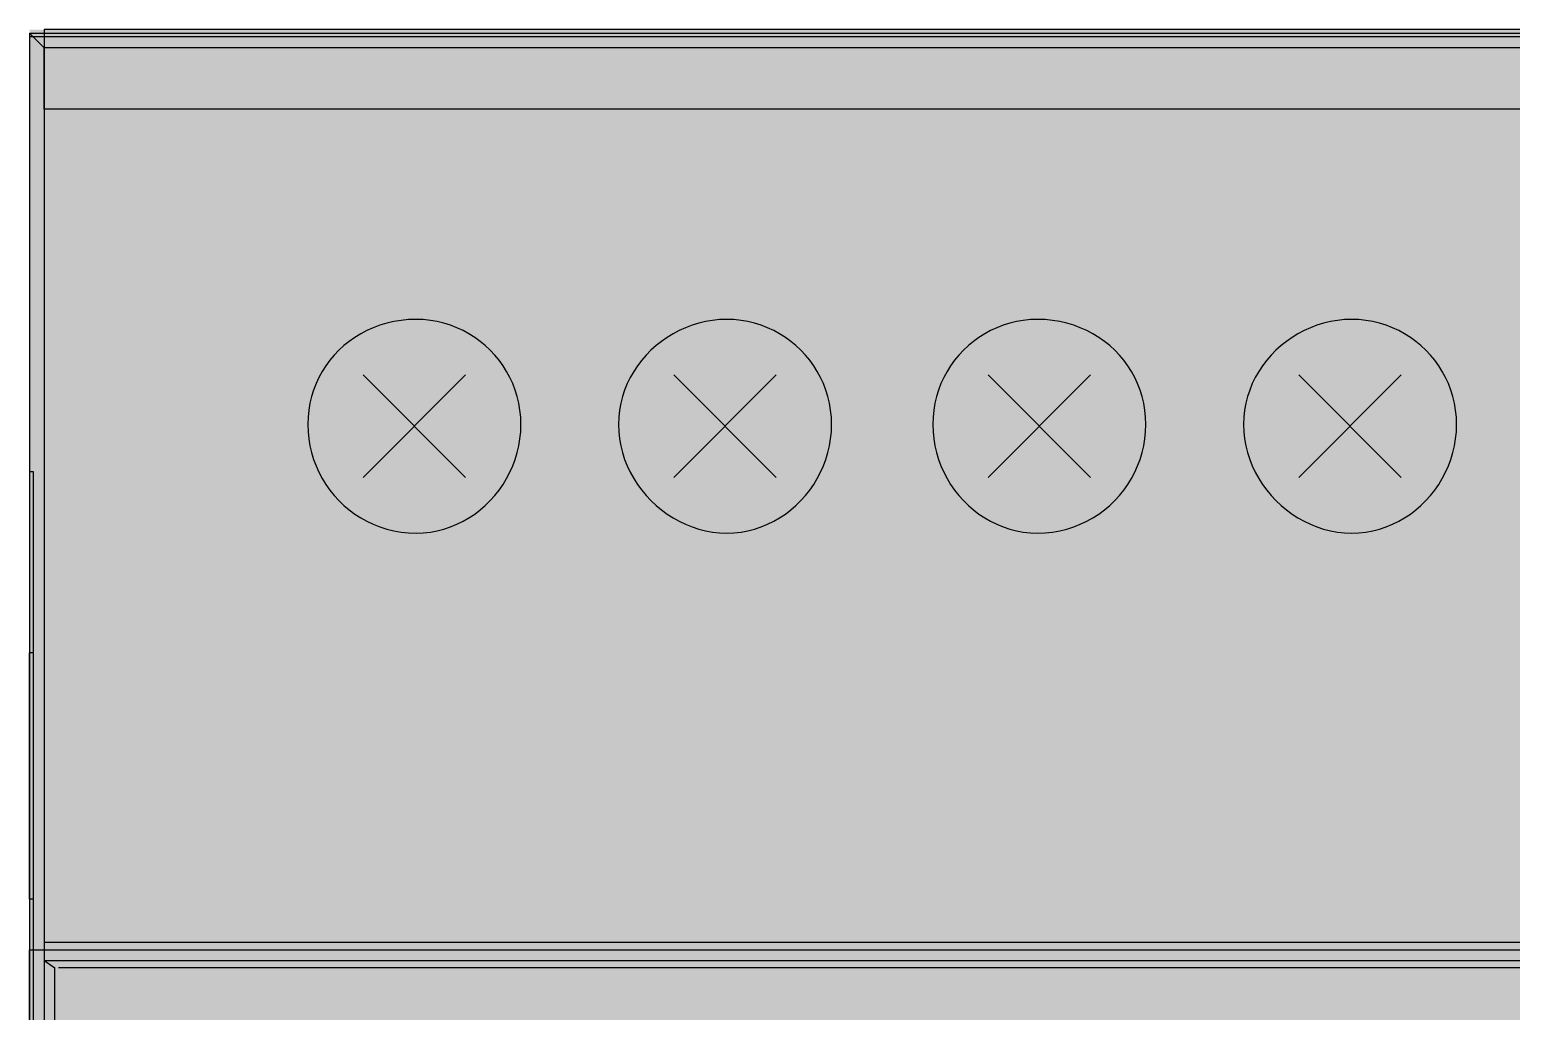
# Model space of a CAD drawing. Header units: millimetres. Extents: x 0 to 966, y -664 to 90.
# Drawn here: x 750 to 786.01, y -63.86 to -40 of the extents above; entities that cross this region are included whole.
import ezdxf

# ---------------------------------------------------------------- set-up
doc = ezdxf.new("R2010")
doc.units = ezdxf.units.MM
for name, color, linetype in [('HDL_BODY', 7, 'Continuous'), ('HDL_COLOUR', 7, 'Continuous'), ('HDL_DETAIL', 7, 'Continuous'), ('HDL_PRINT', 7, 'Continuous')]:
    doc.layers.add(name, color=color, linetype=linetype)

# ---------------------------------------------------------------- blocks, each defined once
blk = doc.blocks.new('M_R12.16.1_FRONT')
at = {"layer": 'HDL_BODY', "true_color": 0x202126}
blk.add_hatch(color=250, dxfattribs=at).paths.add_polyline_path([(0, 0), (216, 0), (216, 90), (0, 90)])
at = {"layer": 'HDL_BODY', "true_color": 0x2a2a30}
blk.add_hatch(color=250, dxfattribs=at).paths.add_polyline_path([(0.4, 20.52), (215.6, 20.52), (215.6, 68.31), (0.4, 68.31)])
at = {"layer": 'HDL_COLOUR', "true_color": 0x1a332c}
for points in [[(11.941, 80.402), (11.935, 80.577), (11.918, 80.749), (11.889, 80.917), (11.85, 81.081), (11.8, 81.24), (11.741, 81.396), (11.672, 81.546), (11.593, 81.69), (11.506, 81.829), (11.41, 81.962), (11.306, 82.088), (11.195, 82.207), (11.076, 82.319), (10.95, 82.423), (10.818, 82.519), (10.679, 82.607), (10.535, 82.685), (10.385, 82.755), (10.231, 82.814), (10.071, 82.864), (9.907, 82.904), (9.74, 82.932), (9.569, 82.95), (9.395, 82.955), (9.21, 82.95), (9.029, 82.932), (8.853, 82.904), (8.681, 82.864), (8.515, 82.814), (8.353, 82.755), (8.198, 82.685), (8.048, 82.607), (7.905, 82.519), (7.769, 82.423), (7.64, 82.319), (7.518, 82.207), (7.404, 82.088), (7.298, 81.962), (7.2, 81.829), (7.112, 81.69), (7.032, 81.546), (6.962, 81.396), (6.902, 81.24), (6.852, 81.081), (6.812, 80.917), (6.784, 80.749), (6.766, 80.577), (6.761, 80.402), (6.766, 80.227), (6.784, 80.054), (6.812, 79.884), (6.852, 79.717), (6.902, 79.554), (6.962, 79.395), (7.032, 79.241), (7.112, 79.091), (7.2, 78.947), (7.298, 78.809), (7.404, 78.678), (7.518, 78.553), (7.64, 78.436), (7.769, 78.326), (7.905, 78.225), (8.048, 78.132), (8.198, 78.049), (8.353, 77.975), (8.515, 77.911), (8.681, 77.858), (8.853, 77.816), (9.029, 77.785), (9.21, 77.766), (9.395, 77.76), (9.569, 77.766), (9.74, 77.785), (9.907, 77.816), (10.071, 77.858), (10.231, 77.911), (10.385, 77.975), (10.535, 78.049), (10.679, 78.132), (10.818, 78.225), (10.95, 78.326), (11.076, 78.436), (11.195, 78.553), (11.306, 78.678), (11.41, 78.809), (11.506, 78.947), (11.593, 79.091), (11.672, 79.241), (11.741, 79.395), (11.8, 79.554), (11.85, 79.717), (11.889, 79.884), (11.918, 80.054), (11.935, 80.227), (11.941, 80.402)], [(19.492, 80.402), (19.486, 80.577), (19.469, 80.749), (19.44, 80.917), (19.401, 81.081), (19.352, 81.24), (19.292, 81.396), (19.223, 81.546), (19.144, 81.69), (19.057, 81.829), (18.961, 81.962), (18.857, 82.088), (18.746, 82.207), (18.627, 82.319), (18.501, 82.423), (18.369, 82.519), (18.23, 82.607), (18.086, 82.685), (17.936, 82.755), (17.782, 82.814), (17.622, 82.864), (17.459, 82.904), (17.291, 82.932), (17.12, 82.95), (16.946, 82.955), (16.771, 82.95), (16.599, 82.932), (16.429, 82.904), (16.263, 82.864), (16.1, 82.814), (15.942, 82.755), (15.788, 82.685), (15.639, 82.607), (15.495, 82.519), (15.358, 82.423), (15.226, 82.319), (15.102, 82.207), (14.985, 82.088), (14.876, 81.962), (14.775, 81.829), (14.683, 81.69), (14.599, 81.546), (14.526, 81.396), (14.462, 81.24), (14.409, 81.081), (14.367, 80.917), (14.337, 80.749), (14.318, 80.577), (14.312, 80.402), (14.318, 80.227), (14.337, 80.054), (14.367, 79.884), (14.409, 79.717), (14.462, 79.554), (14.526, 79.395), (14.599, 79.241), (14.683, 79.091), (14.775, 78.947), (14.876, 78.809), (14.985, 78.678), (15.102, 78.553), (15.226, 78.436), (15.358, 78.326), (15.495, 78.225), (15.639, 78.132), (15.788, 78.049), (15.942, 77.975), (16.1, 77.911), (16.263, 77.858), (16.429, 77.816), (16.599, 77.785), (16.771, 77.766), (16.946, 77.76), (17.12, 77.766), (17.291, 77.785), (17.459, 77.816), (17.622, 77.858), (17.782, 77.911), (17.936, 77.975), (18.086, 78.049), (18.23, 78.132), (18.369, 78.225), (18.501, 78.326), (18.627, 78.436), (18.746, 78.553), (18.857, 78.678), (18.961, 78.809), (19.057, 78.947), (19.144, 79.091), (19.223, 79.241), (19.292, 79.395), (19.352, 79.554), (19.401, 79.717), (19.44, 79.884), (19.469, 80.054), (19.486, 80.227), (19.492, 80.402)], [(27.131, 80.402), (27.125, 80.577), (27.108, 80.749), (27.079, 80.917), (27.04, 81.081), (26.99, 81.24), (26.93, 81.396), (26.86, 81.546), (26.78, 81.69), (26.691, 81.829), (26.594, 81.962), (26.488, 82.088), (26.374, 82.207), (26.252, 82.319), (26.123, 82.423), (25.987, 82.519), (25.843, 82.607), (25.694, 82.685), (25.538, 82.755), (25.377, 82.814), (25.211, 82.864), (25.039, 82.904), (24.863, 82.932), (24.682, 82.95), (24.497, 82.955), (24.323, 82.95), (24.152, 82.932), (23.984, 82.904), (23.821, 82.864), (23.661, 82.814), (23.507, 82.755), (23.357, 82.685), (23.213, 82.607), (23.074, 82.519), (22.942, 82.423), (22.816, 82.319), (22.697, 82.207), (22.586, 82.088), (22.482, 81.962), (22.386, 81.829), (22.299, 81.69), (22.22, 81.546), (22.151, 81.396), (22.092, 81.24), (22.042, 81.081), (22.003, 80.917), (21.974, 80.749), (21.957, 80.577), (21.951, 80.402), (21.957, 80.227), (21.974, 80.054), (22.003, 79.884), (22.042, 79.717), (22.092, 79.554), (22.151, 79.395), (22.22, 79.241), (22.299, 79.091), (22.386, 78.947), (22.482, 78.809), (22.586, 78.678), (22.697, 78.553), (22.816, 78.436), (22.942, 78.326), (23.074, 78.225), (23.213, 78.132), (23.357, 78.049), (23.507, 77.975), (23.661, 77.911), (23.821, 77.858), (23.984, 77.816), (24.152, 77.785), (24.323, 77.766), (24.497, 77.76), (24.682, 77.766), (24.863, 77.785), (25.039, 77.816), (25.211, 77.858), (25.377, 77.911), (25.538, 77.975), (25.694, 78.049), (25.843, 78.132), (25.987, 78.225), (26.123, 78.326), (26.252, 78.436), (26.374, 78.553), (26.488, 78.678), (26.594, 78.809), (26.691, 78.947), (26.78, 79.091), (26.86, 79.241), (26.93, 79.395), (26.99, 79.554), (27.04, 79.717), (27.079, 79.884), (27.108, 80.054), (27.125, 80.227), (27.131, 80.402)], [(34.684, 80.402), (34.678, 80.577), (34.66, 80.749), (34.632, 80.917), (34.592, 81.081), (34.543, 81.24), (34.483, 81.396), (34.414, 81.546), (34.335, 81.69), (34.248, 81.829), (34.152, 81.962), (34.048, 82.088), (33.936, 82.207), (33.817, 82.319), (33.691, 82.423), (33.559, 82.519), (33.42, 82.607), (33.276, 82.685), (33.126, 82.755), (32.971, 82.814), (32.812, 82.864), (32.648, 82.904), (32.48, 82.932), (32.309, 82.95), (32.135, 82.955), (31.96, 82.95), (31.788, 82.932), (31.619, 82.904), (31.452, 82.864), (31.29, 82.814), (31.131, 82.755), (30.977, 82.685), (30.828, 82.607), (30.685, 82.519), (30.548, 82.423), (30.417, 82.319), (30.293, 82.207), (30.176, 82.088), (30.067, 81.962), (29.966, 81.829), (29.874, 81.69), (29.791, 81.546), (29.717, 81.396), (29.654, 81.24), (29.601, 81.081), (29.559, 80.917), (29.528, 80.749), (29.51, 80.577), (29.504, 80.402), (29.51, 80.227), (29.528, 80.054), (29.559, 79.884), (29.601, 79.717), (29.654, 79.554), (29.717, 79.395), (29.791, 79.241), (29.874, 79.091), (29.966, 78.947), (30.067, 78.809), (30.176, 78.678), (30.293, 78.553), (30.417, 78.436), (30.548, 78.326), (30.685, 78.225), (30.828, 78.132), (30.977, 78.049), (31.131, 77.975), (31.29, 77.911), (31.452, 77.858), (31.619, 77.816), (31.788, 77.785), (31.96, 77.766), (32.135, 77.76), (32.309, 77.766), (32.48, 77.785), (32.648, 77.816), (32.812, 77.858), (32.971, 77.911), (33.126, 77.975), (33.276, 78.049), (33.42, 78.132), (33.559, 78.225), (33.691, 78.326), (33.817, 78.436), (33.936, 78.553), (34.048, 78.678), (34.152, 78.809), (34.248, 78.947), (34.335, 79.091), (34.414, 79.241), (34.483, 79.395), (34.543, 79.554), (34.592, 79.717), (34.632, 79.884), (34.66, 80.054), (34.678, 80.227), (34.684, 80.402)]]:
    blk.add_hatch(color=250, dxfattribs=at).paths.add_polyline_path(points)
at = {"layer": 'HDL_COLOUR', "true_color": 0x9ea4a8}
for points in [[(11.164, 80.358), (11.149, 80.595), (11.102, 80.828), (11.026, 81.054), (10.921, 81.267), (10.789, 81.465), (10.633, 81.644), (10.455, 81.8), (10.257, 81.933), (10.045, 82.038), (9.82, 82.114), (9.588, 82.161), (9.351, 82.176), (9.114, 82.161), (8.882, 82.114), (8.657, 82.038), (8.444, 81.933), (8.247, 81.8), (8.069, 81.644), (7.912, 81.465), (7.781, 81.267), (7.676, 81.054), (7.599, 80.828), (7.553, 80.595), (7.538, 80.358), (7.553, 80.12), (7.599, 79.887), (7.676, 79.662), (7.781, 79.449), (7.912, 79.251), (8.069, 79.072), (8.247, 78.915), (8.444, 78.783), (8.657, 78.678), (8.882, 78.601), (9.114, 78.555), (9.351, 78.539), (9.588, 78.555), (9.82, 78.601), (10.045, 78.678), (10.257, 78.783), (10.455, 78.915), (10.633, 79.072), (10.789, 79.251), (10.921, 79.449), (11.026, 79.662), (11.102, 79.887), (11.149, 80.12)], [(18.715, 80.358), (18.7, 80.595), (18.653, 80.828), (18.577, 81.054), (18.472, 81.267), (18.34, 81.465), (18.184, 81.644), (18.006, 81.8), (17.809, 81.933), (17.596, 82.038), (17.371, 82.114), (17.139, 82.161), (16.902, 82.176), (16.665, 82.161), (16.433, 82.114), (16.208, 82.038), (15.995, 81.933), (15.798, 81.8), (15.62, 81.644), (15.464, 81.465), (15.332, 81.267), (15.227, 81.054), (15.151, 80.828), (15.104, 80.595), (15.089, 80.358), (15.104, 80.12), (15.151, 79.887), (15.227, 79.662), (15.332, 79.449), (15.464, 79.251), (15.62, 79.072), (15.798, 78.915), (15.995, 78.783), (16.208, 78.678), (16.433, 78.601), (16.665, 78.555), (16.902, 78.539), (17.139, 78.555), (17.371, 78.601), (17.596, 78.678), (17.809, 78.783), (18.006, 78.915), (18.184, 79.072), (18.34, 79.251), (18.472, 79.449), (18.577, 79.662), (18.653, 79.887), (18.7, 80.12)], [(26.354, 80.358), (26.339, 80.595), (26.292, 80.828), (26.216, 81.054), (26.111, 81.267), (25.98, 81.465), (25.823, 81.644), (25.645, 81.8), (25.448, 81.933), (25.235, 82.038), (25.01, 82.114), (24.778, 82.161), (24.541, 82.176), (24.304, 82.161), (24.072, 82.114), (23.847, 82.038), (23.635, 81.933), (23.437, 81.8), (23.259, 81.644), (23.103, 81.465), (22.971, 81.267), (22.866, 81.054), (22.79, 80.828), (22.744, 80.595), (22.728, 80.358), (22.744, 80.12), (22.79, 79.887), (22.866, 79.662), (22.971, 79.449), (23.103, 79.251), (23.259, 79.072), (23.437, 78.915), (23.635, 78.783), (23.847, 78.678), (24.072, 78.601), (24.304, 78.555), (24.541, 78.539), (24.778, 78.555), (25.01, 78.601), (25.235, 78.678), (25.448, 78.783), (25.645, 78.915), (25.823, 79.072), (25.98, 79.251), (26.111, 79.449), (26.216, 79.662), (26.292, 79.887), (26.339, 80.12)], [(33.907, 80.358), (33.891, 80.595), (33.845, 80.828), (33.769, 81.054), (33.664, 81.267), (33.532, 81.465), (33.376, 81.644), (33.197, 81.8), (33, 81.933), (32.787, 82.038), (32.563, 82.114), (32.33, 82.161), (32.094, 82.176), (31.857, 82.161), (31.624, 82.114), (31.4, 82.038), (31.187, 81.933), (30.99, 81.8), (30.812, 81.644), (30.655, 81.465), (30.523, 81.267), (30.419, 81.054), (30.342, 80.828), (30.296, 80.595), (30.281, 80.358), (30.296, 80.12), (30.342, 79.887), (30.419, 79.662), (30.523, 79.449), (30.655, 79.251), (30.812, 79.072), (30.99, 78.915), (31.187, 78.783), (31.4, 78.678), (31.624, 78.601), (31.857, 78.555), (32.094, 78.539), (32.33, 78.555), (32.563, 78.601), (32.787, 78.678), (33, 78.783), (33.197, 78.915), (33.376, 79.072), (33.532, 79.251), (33.664, 79.449), (33.769, 79.662), (33.845, 79.887), (33.891, 80.12)]]:
    blk.add_hatch(color=253, dxfattribs=at).paths.add_polyline_path(points)
at = {"layer": 'HDL_PRINT', "true_color": 0xdee1e9}
for points in [[(9.57, 82.955), (9.219, 82.955), (9.219, 85.598), (11.853, 85.598), (13.785, 83.66), (13.61, 83.395), (11.678, 85.247), (9.57, 85.247), (9.57, 82.955)], [(17.121, 82.955), (16.77, 82.955), (16.77, 85.247), (14.312, 85.247), (14.312, 85.598), (17.121, 85.598), (17.121, 82.955)], [(24.673, 82.955), (24.322, 82.955), (24.322, 85.598), (27.044, 85.598), (28.975, 83.66), (28.712, 83.395), (26.868, 85.247), (24.673, 85.247), (24.673, 82.955)], [(32.313, 82.955), (31.96, 82.955), (31.96, 85.247), (29.414, 85.247), (29.414, 85.598), (32.313, 85.598), (32.313, 82.955)], [(11.941, 75.558), (13.17, 77.671), (14.4, 75.558), (11.941, 75.558)], [(27.044, 75.558), (28.361, 77.671), (29.589, 75.558), (27.044, 75.558)], [(9.658, 75.558), (9.483, 75.558), (9.483, 76.791), (9.445, 76.786), (9.407, 76.774), (9.37, 76.756), (9.332, 76.737), (9.294, 76.72), (9.257, 76.707), (9.219, 76.702), (9.214, 76.67), (9.2, 76.645), (9.178, 76.625), (9.15, 76.606), (9.117, 76.585), (9.081, 76.56), (9.044, 76.527), (9.044, 76.791), (9.081, 76.796), (9.119, 76.811), (9.156, 76.833), (9.194, 76.861), (9.232, 76.894), (9.269, 76.93), (9.307, 76.967), (9.344, 77), (9.38, 77.025), (9.413, 77.046), (9.441, 77.065), (9.463, 77.086), (9.478, 77.112), (9.483, 77.145), (9.658, 77.145), (9.658, 75.558)], [(17.473, 75.736), (17.473, 75.558), (16.419, 75.558), (16.419, 75.647), (16.424, 75.685), (16.439, 75.723), (16.461, 75.76), (16.489, 75.798), (16.522, 75.836), (16.557, 75.873), (16.595, 75.911), (16.6, 75.916), (16.616, 75.931), (16.643, 75.952), (16.681, 75.98), (16.729, 76.013), (16.788, 76.049), (16.858, 76.087), (16.92, 76.149), (16.975, 76.203), (17.023, 76.252), (17.067, 76.296), (17.106, 76.336), (17.142, 76.372), (17.176, 76.407), (17.21, 76.44), (17.214, 76.478), (17.227, 76.515), (17.244, 76.552), (17.263, 76.59), (17.28, 76.628), (17.292, 76.665), (17.297, 76.702), (17.291, 76.746), (17.274, 76.788), (17.253, 76.825), (17.232, 76.854), (17.216, 76.873), (17.21, 76.88), (17.172, 76.912), (17.134, 76.935), (17.096, 76.95), (17.059, 76.96), (17.021, 76.964), (16.984, 76.966), (16.946, 76.967), (16.902, 76.966), (16.861, 76.963), (16.825, 76.956), (16.796, 76.941), (16.777, 76.917), (16.77, 76.88), (16.733, 76.873), (16.709, 76.854), (16.694, 76.825), (16.686, 76.788), (16.683, 76.746), (16.683, 76.702), (16.419, 76.702), (16.423, 76.765), (16.434, 76.82), (16.452, 76.869), (16.474, 76.912), (16.501, 76.952), (16.53, 76.988), (16.562, 77.022), (16.595, 77.056), (16.633, 77.089), (16.672, 77.112), (16.715, 77.128), (16.762, 77.138), (16.815, 77.143), (16.876, 77.145), (16.946, 77.145), (17.016, 77.145), (17.077, 77.143), (17.13, 77.138), (17.177, 77.128), (17.22, 77.112), (17.259, 77.089), (17.297, 77.056), (17.355, 77.022), (17.399, 76.988), (17.43, 76.952), (17.451, 76.912), (17.463, 76.869), (17.47, 76.82), (17.472, 76.765), (17.473, 76.702), (17.473, 76.659), (17.473, 76.629), (17.473, 76.602), (17.473, 76.571), (17.473, 76.527), (17.44, 76.49), (17.415, 76.454), (17.394, 76.421), (17.375, 76.393), (17.355, 76.371), (17.33, 76.357), (17.297, 76.351), (17.264, 76.318), (17.231, 76.284), (17.198, 76.247), (17.165, 76.208), (17.133, 76.164), (17.1, 76.116), (17.067, 76.06), (17.034, 75.998), (16.964, 75.961), (16.905, 75.925), (16.856, 75.892), (16.819, 75.864), (16.792, 75.842), (16.776, 75.827), (16.77, 75.822), (16.683, 75.736), (17.473, 75.736)], [(23.97, 75.998), (24.234, 75.998), (24.234, 75.96), (24.236, 75.923), (24.241, 75.886), (24.25, 75.848), (24.266, 75.811), (24.289, 75.773), (24.322, 75.736), (24.359, 75.729), (24.387, 75.713), (24.409, 75.691), (24.432, 75.67), (24.46, 75.653), (24.497, 75.647), (24.535, 75.652), (24.572, 75.665), (24.61, 75.682), (24.648, 75.701), (24.685, 75.718), (24.723, 75.731), (24.761, 75.736), (24.793, 75.773), (24.816, 75.811), (24.832, 75.848), (24.841, 75.886), (24.846, 75.923), (24.848, 75.96), (24.848, 75.998), (24.848, 76.036), (24.846, 76.074), (24.841, 76.112), (24.832, 76.15), (24.816, 76.188), (24.793, 76.225), (24.761, 76.262), (24.723, 76.267), (24.685, 76.28), (24.648, 76.297), (24.61, 76.316), (24.572, 76.334), (24.535, 76.346), (24.497, 76.351), (24.409, 76.351), (24.409, 76.527), (24.453, 76.527), (24.497, 76.527), (24.541, 76.527), (24.585, 76.527), (24.629, 76.527), (24.673, 76.527), (24.705, 76.565), (24.729, 76.602), (24.744, 76.64), (24.754, 76.678), (24.759, 76.715), (24.76, 76.753), (24.761, 76.791), (24.76, 76.798), (24.757, 76.818), (24.75, 76.847), (24.735, 76.883), (24.71, 76.924), (24.673, 76.967), (24.666, 76.973), (24.647, 76.99), (24.618, 77.011), (24.582, 77.033), (24.541, 77.049), (24.497, 77.056), (24.46, 77.049), (24.432, 77.033), (24.409, 77.011), (24.387, 76.99), (24.359, 76.973), (24.322, 76.967), (24.289, 76.929), (24.266, 76.892), (24.25, 76.854), (24.241, 76.816), (24.236, 76.778), (24.234, 76.74), (24.234, 76.702), (24.058, 76.791), (24.058, 76.829), (24.06, 76.867), (24.065, 76.905), (24.075, 76.942), (24.09, 76.98), (24.113, 77.018), (24.146, 77.056), (24.188, 77.089), (24.239, 77.112), (24.293, 77.128), (24.35, 77.138), (24.404, 77.143), (24.455, 77.145), (24.497, 77.145), (24.541, 77.145), (24.585, 77.145), (24.629, 77.145), (24.673, 77.145), (24.717, 77.145), (24.761, 77.145), (24.798, 77.107), (24.826, 77.079), (24.848, 77.056), (24.871, 77.033), (24.899, 77.005), (24.936, 76.967), (24.943, 76.924), (24.959, 76.883), (24.98, 76.847), (25.001, 76.818), (25.018, 76.798), (25.024, 76.791), (25.019, 76.753), (25.007, 76.715), (24.989, 76.678), (24.971, 76.64), (24.954, 76.602), (24.941, 76.565), (24.936, 76.527), (24.899, 76.52), (24.871, 76.504), (24.848, 76.484), (24.826, 76.463), (24.798, 76.447), (24.761, 76.44), (24.798, 76.435), (24.836, 76.421), (24.873, 76.398), (24.911, 76.37), (24.949, 76.336), (24.986, 76.3), (25.024, 76.262), (25.024, 76.219), (25.024, 76.175), (25.024, 76.131), (25.024, 76.087), (25.024, 76.042), (25.024, 75.998), (25.024, 75.956), (25.022, 75.906), (25.017, 75.851), (25.008, 75.795), (24.992, 75.74), (24.969, 75.69), (24.936, 75.647), (24.874, 75.614), (24.818, 75.582), (24.766, 75.552), (24.717, 75.526), (24.667, 75.504), (24.615, 75.486), (24.559, 75.475), (24.497, 75.472), (24.46, 75.475), (24.418, 75.486), (24.371, 75.504), (24.322, 75.526), (24.272, 75.552), (24.226, 75.582), (24.183, 75.614), (24.146, 75.647), (24.113, 75.68), (24.081, 75.715), (24.052, 75.751), (24.025, 75.79), (24.003, 75.833), (23.985, 75.881), (23.974, 75.936), (23.97, 75.998)]]:
    blk.add_hatch(color=254, dxfattribs=at).paths.add_polyline_path(points)
h = blk.add_hatch(color=254, dxfattribs=at)
h.paths.add_polyline_path([(32.224, 75.558), (32.224, 75.911), (31.522, 75.911), (31.522, 76.087), (32.313, 77.145), (32.488, 77.145), (32.488, 76.087), (32.663, 76.087), (32.663, 75.911), (32.488, 75.911), (32.488, 75.558), (32.224, 75.558)])
h.paths.add_polyline_path([(32.224, 76.087), (32.224, 76.88), (31.785, 76.087), (32.224, 76.087)])
h = blk.add_hatch(color=254, dxfattribs=at)
h.paths.add_polyline_path([(11.765, 71.507), (12.907, 74.503), (13.346, 74.503), (14.575, 71.507), (14.136, 71.507), (13.785, 72.389), (12.468, 72.389), (12.117, 71.507), (11.765, 71.507)])
h.paths.add_polyline_path([(12.643, 72.74), (13.609, 72.74), (13.346, 73.62), (13.32, 73.697), (13.293, 73.769), (13.267, 73.837), (13.241, 73.901), (13.214, 73.962), (13.188, 74.021), (13.162, 74.077), (13.135, 74.132), (13.109, 74.185), (13.083, 74.238), (13.08, 74.183), (13.073, 74.124), (13.061, 74.061), (13.046, 73.996), (13.028, 73.93), (13.007, 73.864), (12.984, 73.799), (12.959, 73.736), (12.933, 73.676), (12.907, 73.62), (12.643, 72.74)])
h = blk.add_hatch(color=254, dxfattribs=at)
h.paths.add_polyline_path([(27.219, 71.507), (27.219, 74.503), (28.361, 74.503), (28.419, 74.502), (28.478, 74.502), (28.536, 74.499), (28.595, 74.495), (28.653, 74.487), (28.712, 74.476), (28.77, 74.461), (28.829, 74.44), (28.887, 74.413), (28.924, 74.409), (28.967, 74.397), (29.014, 74.376), (29.063, 74.347), (29.112, 74.31), (29.159, 74.264), (29.202, 74.211), (29.239, 74.149), (29.243, 74.107), (29.256, 74.057), (29.273, 74.002), (29.292, 73.945), (29.309, 73.89), (29.321, 73.84), (29.326, 73.798), (29.323, 73.735), (29.313, 73.679), (29.299, 73.627), (29.282, 73.577), (29.266, 73.528), (29.252, 73.476), (29.242, 73.42), (29.239, 73.358), (29.206, 73.325), (29.171, 73.292), (29.135, 73.258), (29.096, 73.225), (29.053, 73.192), (29.004, 73.159), (28.949, 73.126), (28.887, 73.094), (28.946, 73.091), (29.004, 73.081), (29.06, 73.064), (29.114, 73.041), (29.165, 73.012), (29.213, 72.976), (29.256, 72.933), (29.294, 72.885), (29.326, 72.829), (29.359, 72.792), (29.391, 72.748), (29.421, 72.697), (29.448, 72.642), (29.471, 72.582), (29.488, 72.52), (29.5, 72.455), (29.504, 72.389), (29.5, 72.327), (29.49, 72.27), (29.475, 72.218), (29.459, 72.168), (29.443, 72.118), (29.428, 72.066), (29.418, 72.01), (29.414, 71.947), (29.377, 71.909), (29.339, 71.872), (29.301, 71.835), (29.264, 71.797), (29.226, 71.759), (29.188, 71.722), (29.151, 71.685), (29.113, 71.68), (29.074, 71.667), (29.031, 71.65), (28.984, 71.631), (28.931, 71.614), (28.87, 71.601), (28.8, 71.596), (28.763, 71.566), (28.719, 71.544), (28.668, 71.528), (28.613, 71.518), (28.553, 71.511), (28.491, 71.508), (28.426, 71.507), (28.361, 71.507), (27.219, 71.507)])
h.paths.add_polyline_path([(27.57, 73.269), (28.273, 73.269), (28.343, 73.269), (28.404, 73.269), (28.457, 73.269), (28.504, 73.269), (28.547, 73.269), (28.586, 73.269), (28.624, 73.269), (28.662, 73.302), (28.699, 73.328), (28.737, 73.348), (28.775, 73.367), (28.812, 73.388), (28.85, 73.412), (28.887, 73.445), (28.887, 73.489), (28.887, 73.533), (28.887, 73.577), (28.887, 73.621), (28.887, 73.665), (28.887, 73.709), (28.887, 73.753), (28.887, 73.797), (28.887, 73.841), (28.887, 73.885), (28.887, 73.929), (28.887, 73.974), (28.85, 74.007), (28.812, 74.032), (28.775, 74.053), (28.737, 74.072), (28.699, 74.092), (28.662, 74.117), (28.624, 74.149), (28.587, 74.149), (28.543, 74.149), (28.493, 74.149), (28.437, 74.149), (28.378, 74.149), (28.315, 74.149), (28.251, 74.149), (28.185, 74.149), (27.57, 74.149), (27.57, 73.269)])
h.paths.add_polyline_path([(27.57, 71.86), (28.361, 71.86), (28.405, 71.86), (28.448, 71.86), (28.492, 71.86), (28.536, 71.86), (28.58, 71.86), (28.624, 71.86), (28.667, 71.867), (28.709, 71.883), (28.745, 71.903), (28.774, 71.924), (28.793, 71.94), (28.8, 71.947), (28.837, 71.98), (28.873, 72.005), (28.906, 72.026), (28.934, 72.045), (28.956, 72.066), (28.97, 72.092), (28.975, 72.125), (29.008, 72.162), (29.031, 72.199), (29.047, 72.237), (29.056, 72.275), (29.061, 72.313), (29.063, 72.351), (29.063, 72.389), (29.063, 72.427), (29.061, 72.464), (29.056, 72.501), (29.047, 72.539), (29.031, 72.576), (29.008, 72.614), (28.975, 72.651), (28.938, 72.689), (28.9, 72.725), (28.862, 72.759), (28.825, 72.787), (28.787, 72.81), (28.749, 72.824), (28.712, 72.829), (28.675, 72.858), (28.631, 72.879), (28.581, 72.894), (28.525, 72.905), (28.466, 72.911), (28.403, 72.914), (28.339, 72.915), (28.273, 72.915), (27.57, 72.915), (27.57, 71.86)])
at = {"layer": 'HDL_DETAIL', "color": 251, "true_color": 0x52555c}
for points in [[(0, 89.913), (0, 89.913)], [(0, 89.913), (0, 89.913)], [(0, 89.913), (0, 89.913)], [(0, 0), (216, 0), (216, 89.824), (0, 89.824), (0, 0)], [(0.351, 0.176), (215.912, 0.176), (215.912, 90), (0.351, 90), (0.351, 0.176)], [(0.351, 89.56), (0.351, 89.56)], [(0.351, 89.56), (0.351, 89.56)], [(0.351, 88.065), (0.351, 88.065)], [(0.351, 88.065), (0.351, 88.065)], [(11.941, 80.402), (11.935, 80.577), (11.918, 80.749), (11.889, 80.917), (11.85, 81.081), (11.8, 81.24), (11.741, 81.396), (11.672, 81.546), (11.593, 81.69), (11.506, 81.829), (11.41, 81.962), (11.306, 82.088), (11.195, 82.207), (11.076, 82.319), (10.95, 82.423), (10.818, 82.519), (10.679, 82.607), (10.535, 82.685), (10.385, 82.755), (10.231, 82.814), (10.071, 82.864), (9.907, 82.904), (9.74, 82.932), (9.569, 82.95), (9.395, 82.955), (9.21, 82.95), (9.029, 82.932), (8.853, 82.904), (8.681, 82.864), (8.515, 82.814), (8.353, 82.755), (8.198, 82.685), (8.048, 82.607), (7.905, 82.519), (7.769, 82.423), (7.64, 82.319), (7.518, 82.207), (7.404, 82.088), (7.298, 81.962), (7.2, 81.829), (7.112, 81.69), (7.032, 81.546), (6.962, 81.396), (6.902, 81.24), (6.852, 81.081), (6.812, 80.917), (6.784, 80.749), (6.766, 80.577), (6.761, 80.402), (6.766, 80.227), (6.784, 80.054), (6.812, 79.884), (6.852, 79.717), (6.902, 79.554), (6.962, 79.395), (7.032, 79.241), (7.112, 79.091), (7.2, 78.947), (7.298, 78.809), (7.404, 78.678), (7.518, 78.553), (7.64, 78.436), (7.769, 78.326), (7.905, 78.225), (8.048, 78.132), (8.198, 78.049), (8.353, 77.975), (8.515, 77.911), (8.681, 77.858), (8.853, 77.816), (9.029, 77.785), (9.21, 77.766), (9.395, 77.76), (9.569, 77.766), (9.74, 77.785), (9.907, 77.816), (10.071, 77.858), (10.231, 77.911), (10.385, 77.975), (10.535, 78.049), (10.679, 78.132), (10.818, 78.225), (10.95, 78.326), (11.076, 78.436), (11.195, 78.553), (11.306, 78.678), (11.41, 78.809), (11.506, 78.947), (11.593, 79.091), (11.672, 79.241), (11.741, 79.395), (11.8, 79.554), (11.85, 79.717), (11.889, 79.884), (11.918, 80.054), (11.935, 80.227), (11.941, 80.402)], [(19.492, 80.402), (19.486, 80.577), (19.469, 80.749), (19.44, 80.917), (19.401, 81.081), (19.352, 81.24), (19.292, 81.396), (19.223, 81.546), (19.144, 81.69), (19.057, 81.829), (18.961, 81.962), (18.857, 82.088), (18.746, 82.207), (18.627, 82.319), (18.501, 82.423), (18.369, 82.519), (18.23, 82.607), (18.086, 82.685), (17.936, 82.755), (17.782, 82.814), (17.622, 82.864), (17.459, 82.904), (17.291, 82.932), (17.12, 82.95), (16.946, 82.955), (16.771, 82.95), (16.599, 82.932), (16.429, 82.904), (16.263, 82.864), (16.1, 82.814), (15.942, 82.755), (15.788, 82.685), (15.639, 82.607), (15.495, 82.519), (15.358, 82.423), (15.226, 82.319), (15.102, 82.207), (14.985, 82.088), (14.876, 81.962), (14.775, 81.829), (14.683, 81.69), (14.599, 81.546), (14.526, 81.396), (14.462, 81.24), (14.409, 81.081), (14.367, 80.917), (14.337, 80.749), (14.318, 80.577), (14.312, 80.402), (14.318, 80.227), (14.337, 80.054), (14.367, 79.884), (14.409, 79.717), (14.462, 79.554), (14.526, 79.395), (14.599, 79.241), (14.683, 79.091), (14.775, 78.947), (14.876, 78.809), (14.985, 78.678), (15.102, 78.553), (15.226, 78.436), (15.358, 78.326), (15.495, 78.225), (15.639, 78.132), (15.788, 78.049), (15.942, 77.975), (16.1, 77.911), (16.263, 77.858), (16.429, 77.816), (16.599, 77.785), (16.771, 77.766), (16.946, 77.76), (17.12, 77.766), (17.291, 77.785), (17.459, 77.816), (17.622, 77.858), (17.782, 77.911), (17.936, 77.975), (18.086, 78.049), (18.23, 78.132), (18.369, 78.225), (18.501, 78.326), (18.627, 78.436), (18.746, 78.553), (18.857, 78.678), (18.961, 78.809), (19.057, 78.947), (19.144, 79.091), (19.223, 79.241), (19.292, 79.395), (19.352, 79.554), (19.401, 79.717), (19.44, 79.884), (19.469, 80.054), (19.486, 80.227), (19.492, 80.402)], [(27.131, 80.402), (27.125, 80.577), (27.108, 80.749), (27.079, 80.917), (27.04, 81.081), (26.99, 81.24), (26.93, 81.396), (26.86, 81.546), (26.78, 81.69), (26.691, 81.829), (26.594, 81.962), (26.488, 82.088), (26.374, 82.207), (26.252, 82.319), (26.123, 82.423), (25.987, 82.519), (25.843, 82.607), (25.694, 82.685), (25.538, 82.755), (25.377, 82.814), (25.211, 82.864), (25.039, 82.904), (24.863, 82.932), (24.682, 82.95), (24.497, 82.955), (24.323, 82.95), (24.152, 82.932), (23.984, 82.904), (23.821, 82.864), (23.661, 82.814), (23.507, 82.755), (23.357, 82.685), (23.213, 82.607), (23.074, 82.519), (22.942, 82.423), (22.816, 82.319), (22.697, 82.207), (22.586, 82.088), (22.482, 81.962), (22.386, 81.829), (22.299, 81.69), (22.22, 81.546), (22.151, 81.396), (22.092, 81.24), (22.042, 81.081), (22.003, 80.917), (21.974, 80.749), (21.957, 80.577), (21.951, 80.402), (21.957, 80.227), (21.974, 80.054), (22.003, 79.884), (22.042, 79.717), (22.092, 79.554), (22.151, 79.395), (22.22, 79.241), (22.299, 79.091), (22.386, 78.947), (22.482, 78.809), (22.586, 78.678), (22.697, 78.553), (22.816, 78.436), (22.942, 78.326), (23.074, 78.225), (23.213, 78.132), (23.357, 78.049), (23.507, 77.975), (23.661, 77.911), (23.821, 77.858), (23.984, 77.816), (24.152, 77.785), (24.323, 77.766), (24.497, 77.76), (24.682, 77.766), (24.863, 77.785), (25.039, 77.816), (25.211, 77.858), (25.377, 77.911), (25.538, 77.975), (25.694, 78.049), (25.843, 78.132), (25.987, 78.225), (26.123, 78.326), (26.252, 78.436), (26.374, 78.553), (26.488, 78.678), (26.594, 78.809), (26.691, 78.947), (26.78, 79.091), (26.86, 79.241), (26.93, 79.395), (26.99, 79.554), (27.04, 79.717), (27.079, 79.884), (27.108, 80.054), (27.125, 80.227), (27.131, 80.402)], [(34.684, 80.402), (34.678, 80.577), (34.66, 80.749), (34.632, 80.917), (34.592, 81.081), (34.543, 81.24), (34.483, 81.396), (34.414, 81.546), (34.335, 81.69), (34.248, 81.829), (34.152, 81.962), (34.048, 82.088), (33.936, 82.207), (33.817, 82.319), (33.691, 82.423), (33.559, 82.519), (33.42, 82.607), (33.276, 82.685), (33.126, 82.755), (32.971, 82.814), (32.812, 82.864), (32.648, 82.904), (32.48, 82.932), (32.309, 82.95), (32.135, 82.955), (31.96, 82.95), (31.788, 82.932), (31.619, 82.904), (31.452, 82.864), (31.29, 82.814), (31.131, 82.755), (30.977, 82.685), (30.828, 82.607), (30.685, 82.519), (30.548, 82.423), (30.417, 82.319), (30.293, 82.207), (30.176, 82.088), (30.067, 81.962), (29.966, 81.829), (29.874, 81.69), (29.791, 81.546), (29.717, 81.396), (29.654, 81.24), (29.601, 81.081), (29.559, 80.917), (29.528, 80.749), (29.51, 80.577), (29.504, 80.402), (29.51, 80.227), (29.528, 80.054), (29.559, 79.884), (29.601, 79.717), (29.654, 79.554), (29.717, 79.395), (29.791, 79.241), (29.874, 79.091), (29.966, 78.947), (30.067, 78.809), (30.176, 78.678), (30.293, 78.553), (30.417, 78.436), (30.548, 78.326), (30.685, 78.225), (30.828, 78.132), (30.977, 78.049), (31.131, 77.975), (31.29, 77.911), (31.452, 77.858), (31.619, 77.816), (31.788, 77.785), (31.96, 77.766), (32.135, 77.76), (32.309, 77.766), (32.48, 77.785), (32.648, 77.816), (32.812, 77.858), (32.971, 77.911), (33.126, 77.975), (33.276, 78.049), (33.42, 78.132), (33.559, 78.225), (33.691, 78.326), (33.817, 78.436), (33.936, 78.553), (34.048, 78.678), (34.152, 78.809), (34.248, 78.947), (34.335, 79.091), (34.414, 79.241), (34.483, 79.395), (34.543, 79.554), (34.592, 79.717), (34.632, 79.884), (34.66, 80.054), (34.678, 80.227), (34.684, 80.402)], [(0, 79.258), (0, 79.258)], [(0, 79.258), (0, 79.258)], [(0.087, 79.258), (0.087, 79.258)], [(0.087, 77.406), (0.087, 77.406)], [(0.087, 75.118), (0.087, 75.118)], [(0.087, 75.118), (0.087, 75.118)], [(0.087, 75.118), (0.087, 75.118)], [(0.087, 75.118), (0.087, 75.118)], [(0.087, 75.118), (0.087, 75.118)], [(0.087, 75.118), (0.087, 75.118)], [(0.087, 75.118), (0.087, 75.118)], [(0.087, 75.118), (0.087, 75.118)], [(0.087, 75.118), (0.087, 75.118)], [(0.087, 75.118), (0.087, 75.118)], [(0.087, 75.118), (0.087, 75.118)], [(0.087, 75.118), (0.087, 75.118)], [(0.087, 75.118), (0.087, 75.118)], [(0.087, 75.118), (0.087, 75.118)], [(0.087, 75.118), (0.087, 75.118)], [(0.087, 75.118), (0.087, 75.118)], [(0.087, 75.118), (0.087, 75.118)], [(0.087, 75.118), (0.087, 75.118)], [(0.087, 75.118), (0.087, 75.118)], [(0.087, 75.118), (0.087, 75.118)], [(0.087, 75.118), (0.087, 75.118)], [(0.087, 75.118), (0.087, 75.118)], [(0.087, 75.118), (0.087, 75.118)], [(0.087, 75.118), (0.087, 75.118)], [(0.087, 75.118), (0.087, 75.118)], [(0, 74.853), (0, 74.853)], [(0, 74.853), (0, 74.853)], [(0, 74.853), (0, 74.853)], [(0.087, 74.853), (0.087, 74.853)], [(0, 68.864), (0, 68.864)], [(0, 68.864), (0, 68.864)], [(0, 68.864), (0, 68.864)], [(0.087, 68.864), (0.087, 68.864)], [(0.087, 68.689), (0.087, 68.689)], [(0.087, 68.689), (0.087, 68.689)], [(0.087, 68.689), (0.087, 68.689)], [(0.087, 68.689), (0.087, 68.689)], [(0.087, 68.689), (0.087, 68.689)], [(0.087, 68.689), (0.087, 68.689)], [(0.087, 68.689), (0.087, 68.689)], [(0.087, 68.689), (0.087, 68.689)], [(0.087, 68.689), (0.087, 68.689)], [(0.087, 68.689), (0.087, 68.689)], [(0.087, 68.689), (0.087, 68.689)], [(0.087, 68.689), (0.087, 68.689)], [(0.087, 68.689), (0.087, 68.689)], [(0.087, 68.689), (0.087, 68.689)], [(0.087, 68.689), (0.087, 68.689)], [(0.087, 68.689), (0.087, 68.689)], [(0.087, 68.689), (0.087, 68.689)], [(0.087, 68.689), (0.087, 68.689)], [(0.087, 68.689), (0.087, 68.689)], [(0.087, 68.689), (0.087, 68.689)], [(0.087, 68.689), (0.087, 68.689)], [(0.087, 68.689), (0.087, 68.689)], [(0.087, 68.689), (0.087, 68.689)], [(0.087, 68.689), (0.087, 68.689)], [(0.087, 68.689), (0.087, 68.689)], [(0.351, 22.456), (215.912, 22.456), (215.912, 67.808), (0.351, 67.808), (0.351, 22.456)], [(0, 67.632), (216, 67.632), (216, 22.28), (0, 22.28), (0, 67.632)], [(0.351, 67.369), (0.351, 67.369)], [(0.351, 67.369), (0.351, 67.369)], [(0.351, 67.369), (0.351, 67.369)], [(0.614, 67.191), (0.614, 67.191)], [(0.614, 67.191), (0.614, 67.191)], [(0.087, 66.4), (0.087, 66.4)]]:
    blk.add_lwpolyline(points, close=True, dxfattribs=at)
for points in [[(0, 89.913), (0, 79.258)], [(0, 89.913), (0, 79.258)], [(0, 89.913), (0, 79.258)], [(0, 89.913), (0, 79.258)], [(0, 89.913), (0, 79.258)], [(0, 89.913), (0, 79.258)], [(0, 89.913), (0, 79.258)], [(0, 89.913), (0, 79.258)], [(0, 89.913), (0, 79.258)], [(0, 89.913), (0, 79.258)], [(0, 89.913), (0, 79.258)], [(0, 89.913), (0, 79.258)], [(0, 89.913), (0, 79.258)], [(0, 89.913), (0, 79.258)], [(0, 89.913), (0, 79.258)], [(0, 89.913), (0, 79.258)], [(0, 89.913), (0, 79.258)], [(0, 89.913), (0, 79.258)], [(0, 89.913), (0, 79.258)], [(0, 89.913), (0, 79.258)], [(0, 89.913), (0, 79.258)], [(0, 89.913), (65.325, 89.913)], [(0, 89.913), (65.325, 89.913)], [(0, 89.913), (65.325, 89.913)], [(0, 89.913), (65.325, 89.913)], [(0, 89.913), (65.325, 89.913)], [(0, 89.913), (65.325, 89.913)], [(0, 89.913), (65.325, 89.913)], [(0, 89.913), (65.325, 89.913)], [(0, 89.913), (65.325, 89.913)], [(0, 89.913), (65.325, 89.913)], [(0, 89.913), (65.325, 89.913)], [(0, 89.913), (65.325, 89.913)], [(0, 89.913), (65.325, 89.913)], [(0, 89.913), (65.325, 89.913)], [(0, 89.913), (65.325, 89.913)], [(0, 89.913), (65.325, 89.913)], [(0, 89.913), (65.325, 89.913)], [(0, 89.913), (65.325, 89.913)], [(0, 89.913), (65.325, 89.913)], [(0, 89.913), (65.325, 89.913)], [(0, 89.913), (65.325, 89.913)], [(0.351, 89.56), (0, 89.913)], [(0.351, 89.56), (0, 89.913)], [(0.351, 89.56), (0, 89.913)], [(0.351, 89.56), (0, 89.913)], [(0.351, 89.56), (0, 89.913)], [(0.351, 89.56), (0, 89.913)], [(0.351, 89.56), (0, 89.913)], [(0.351, 89.56), (0, 89.913)], [(0.351, 89.56), (0, 89.913)], [(0.351, 89.56), (0, 89.913)], [(0.351, 89.56), (0, 89.913)], [(0.351, 89.56), (0, 89.913)], [(0.351, 89.56), (0, 89.913)], [(0.351, 89.56), (0, 89.913)], [(0.351, 89.56), (0, 89.913)], [(0.351, 89.56), (0, 89.913)], [(0.351, 89.56), (0, 89.913)], [(0.351, 89.56), (0, 89.913)], [(0.351, 89.56), (0, 89.913)], [(0.351, 89.56), (0, 89.913)], [(0.351, 89.56), (0, 89.913)], [(0.351, 88.065), (0.351, 88.504), (0.351, 88.944), (0.351, 89.209), (0.351, 89.473), (0.351, 89.56)], [(214.945, 89.56), (0.351, 89.56)], [(214.945, 89.56), (0.351, 89.56)], [(214.945, 89.56), (0.351, 89.56)], [(214.945, 89.56), (0.351, 89.56)], [(214.945, 89.56), (0.351, 89.56)], [(214.945, 89.56), (0.351, 89.56)], [(214.945, 89.56), (0.351, 89.56)], [(214.945, 89.56), (0.351, 89.56)], [(214.945, 89.56), (0.351, 89.56)], [(214.945, 89.56), (0.351, 89.56)], [(214.945, 89.56), (0.351, 89.56)], [(214.945, 89.56), (0.351, 89.56)], [(214.945, 89.56), (0.351, 89.56)], [(214.945, 89.56), (0.351, 89.56)], [(214.945, 89.56), (0.351, 89.56)], [(214.945, 89.56), (0.351, 89.56)], [(214.945, 89.56), (0.351, 89.56)], [(214.945, 89.56), (0.351, 89.56)], [(214.945, 89.56), (0.351, 89.56)], [(214.945, 89.56), (0.351, 89.56)], [(214.945, 89.56), (0.351, 89.56)], [(0.351, 88.065), (0.351, 67.369)], [(0.351, 88.065), (0.351, 67.369)], [(0.351, 88.065), (0.351, 67.369)], [(0.351, 88.065), (0.351, 67.369)], [(0.351, 88.065), (0.351, 67.369)], [(0.351, 88.065), (0.351, 67.369)], [(0.351, 88.065), (0.351, 67.369)], [(0.351, 88.065), (0.351, 67.369)], [(0.351, 88.065), (0.351, 67.369)], [(0.351, 88.065), (0.351, 67.369)], [(0.351, 88.065), (0.351, 67.369)], [(0.351, 88.065), (0.351, 67.369)], [(0.351, 88.065), (0.351, 67.369)], [(0.351, 88.065), (0.351, 67.369)], [(0.351, 88.065), (0.351, 67.369)], [(0.351, 88.065), (0.351, 67.369)], [(0.351, 88.065), (0.351, 67.369)], [(0.351, 88.065), (0.351, 67.369)], [(0.351, 88.065), (0.351, 67.369)], [(0.351, 88.065), (0.351, 67.369)], [(0.351, 88.065), (0.351, 67.369)], [(214.859, 88.065), (0.351, 88.065)], [(214.859, 88.065), (0.351, 88.065)], [(214.859, 88.065), (0.351, 88.065)], [(214.859, 88.065), (0.351, 88.065)], [(214.859, 88.065), (0.351, 88.065)], [(214.859, 88.065), (0.351, 88.065)], [(214.859, 88.065), (0.351, 88.065)], [(214.859, 88.065), (0.351, 88.065)], [(214.859, 88.065), (0.351, 88.065)], [(214.859, 88.065), (0.351, 88.065)], [(214.859, 88.065), (0.351, 88.065)], [(214.859, 88.065), (0.351, 88.065)], [(214.859, 88.065), (0.351, 88.065)], [(214.859, 88.065), (0.351, 88.065)], [(214.859, 88.065), (0.351, 88.065)], [(214.859, 88.065), (0.351, 88.065)], [(214.859, 88.065), (0.351, 88.065)], [(214.859, 88.065), (0.351, 88.065)], [(214.859, 88.065), (0.351, 88.065)], [(214.859, 88.065), (0.351, 88.065)], [(214.859, 88.065), (0.351, 88.065)], [(0, 79.258), (0.087, 79.258)], [(0, 79.258), (0.087, 79.258)], [(0, 79.258), (0.087, 79.258)], [(0, 79.258), (0.087, 79.258)], [(0, 79.258), (0.087, 79.258)], [(0, 79.258), (0.087, 79.258)], [(0, 79.258), (0.087, 79.258)], [(0, 79.258), (0.087, 79.258)], [(0, 79.258), (0.087, 79.258)], [(0, 79.258), (0.087, 79.258)], [(0, 79.258), (0.087, 79.258)], [(0, 79.258), (0.087, 79.258)], [(0, 79.258), (0.087, 79.258)], [(0, 79.258), (0.087, 79.258)], [(0, 79.258), (0.087, 79.258)], [(0, 79.258), (0.087, 79.258)], [(0, 79.258), (0.087, 79.258)], [(0, 79.258), (0.087, 79.258)], [(0, 79.258), (0.087, 79.258)], [(0, 79.258), (0.087, 79.258)], [(0, 79.258), (0.087, 79.258)], [(0.087, 79.258), (0.087, 79.169), (0.087, 78.904), (0.087, 78.465), (0.087, 77.935), (0.087, 77.406)], [(0.087, 77.406), (0.087, 75.118)], [(0.087, 77.406), (0.087, 75.118)], [(0.087, 77.406), (0.087, 75.118)], [(0.087, 77.406), (0.087, 75.118)], [(0.087, 77.406), (0.087, 75.118)], [(0.087, 77.406), (0.087, 75.118)], [(0.087, 77.406), (0.087, 75.118)], [(0.087, 77.406), (0.087, 75.118)], [(0.087, 77.406), (0.087, 75.118)], [(0.087, 77.406), (0.087, 75.118)], [(0.087, 77.406), (0.087, 75.118)], [(0.087, 77.406), (0.087, 75.118)], [(0.087, 77.406), (0.087, 75.118)], [(0.087, 77.406), (0.087, 75.118)], [(0.087, 77.406), (0.087, 75.118)], [(0.087, 77.406), (0.087, 75.118)], [(0.087, 77.406), (0.087, 75.118)], [(0.087, 77.406), (0.087, 75.118)], [(0.087, 77.406), (0.087, 75.118)], [(0.087, 77.406), (0.087, 75.118)], [(0.087, 77.406), (0.087, 75.118)], [(0.087, 75.118), (0.087, 68.689)], [(0.087, 75.118), (0.087, 68.689)], [(0.087, 75.118), (0.087, 68.689)], [(0.087, 75.118), (0.087, 68.689)], [(0.087, 75.118), (0.087, 68.689)], [(0.087, 75.118), (0.087, 68.689)], [(0.087, 75.118), (0.087, 68.689)], [(0.087, 75.118), (0.087, 68.689)], [(0.087, 75.118), (0.087, 68.689)], [(0.087, 75.118), (0.087, 68.689)], [(0.087, 75.118), (0.087, 68.689)], [(0.087, 75.118), (0.087, 68.689)], [(0.087, 75.118), (0.087, 68.689)], [(0.087, 75.118), (0.087, 68.689)], [(0.087, 75.118), (0.087, 68.689)], [(0.087, 75.118), (0.087, 68.689)], [(0.087, 75.118), (0.087, 68.689)], [(0.087, 75.118), (0.087, 68.689)], [(0.087, 75.118), (0.087, 68.689)], [(0.087, 75.118), (0.087, 68.689)], [(0.087, 75.118), (0.087, 68.689)], [(0, 74.853), (0, 68.864)], [(0, 74.853), (0, 68.864)], [(0, 74.853), (0, 68.864)], [(0, 74.853), (0, 68.864)], [(0, 74.853), (0, 68.864)], [(0, 74.853), (0, 68.864)], [(0, 74.853), (0, 68.864)], [(0, 74.853), (0, 68.864)], [(0, 74.853), (0, 68.864)], [(0, 74.853), (0, 68.864)], [(0, 74.853), (0, 68.864)], [(0, 74.853), (0, 68.864)], [(0, 74.853), (0, 68.864)], [(0, 74.853), (0, 68.864)], [(0, 74.853), (0, 68.864)], [(0, 74.853), (0, 68.864)], [(0, 74.853), (0, 68.864)], [(0, 74.853), (0, 68.864)], [(0, 74.853), (0, 68.864)], [(0, 74.853), (0, 68.864)], [(0, 74.853), (0, 68.864)], [(0, 68.864), (0, 74.853)], [(0, 68.864), (0, 74.853)], [(0, 68.864), (0, 74.853)], [(0, 68.864), (0, 74.853)], [(0, 68.864), (0, 74.853)], [(0, 68.864), (0, 74.853)], [(0, 68.864), (0, 74.853)], [(0, 68.864), (0, 74.853)], [(0, 68.864), (0, 74.853)], [(0, 68.864), (0, 74.853)], [(0, 68.864), (0, 74.853)], [(0, 68.864), (0, 74.853)], [(0, 68.864), (0, 74.853)], [(0, 68.864), (0, 74.853)], [(0, 68.864), (0, 74.853)], [(0, 68.864), (0, 74.853)], [(0, 68.864), (0, 74.853)], [(0, 68.864), (0, 74.853)], [(0, 68.864), (0, 74.853)], [(0, 68.864), (0, 74.853)], [(0, 68.864), (0, 74.853)], [(0.087, 74.853), (0, 74.853)], [(0.087, 74.853), (0, 74.853)], [(0.087, 74.853), (0, 74.853)], [(0.087, 74.853), (0, 74.853)], [(0.087, 74.853), (0, 74.853)], [(0.087, 74.853), (0, 74.853)], [(0.087, 74.853), (0, 74.853)], [(0.087, 74.853), (0, 74.853)], [(0.087, 74.853), (0, 74.853)], [(0.087, 74.853), (0, 74.853)], [(0.087, 74.853), (0, 74.853)], [(0.087, 74.853), (0, 74.853)], [(0.087, 74.853), (0, 74.853)], [(0.087, 74.853), (0, 74.853)], [(0.087, 74.853), (0, 74.853)], [(0.087, 74.853), (0, 74.853)], [(0.087, 74.853), (0, 74.853)], [(0.087, 74.853), (0, 74.853)], [(0.087, 74.853), (0, 74.853)], [(0.087, 74.853), (0, 74.853)], [(0.087, 74.853), (0, 74.853)], [(0.087, 68.864), (0, 68.864)], [(0.087, 68.864), (0, 68.864)], [(0.087, 68.864), (0, 68.864)], [(0.087, 68.864), (0, 68.864)], [(0.087, 68.864), (0, 68.864)], [(0.087, 68.864), (0, 68.864)], [(0.087, 68.864), (0, 68.864)], [(0.087, 68.864), (0, 68.864)], [(0.087, 68.864), (0, 68.864)], [(0.087, 68.864), (0, 68.864)], [(0.087, 68.864), (0, 68.864)], [(0.087, 68.864), (0, 68.864)], [(0.087, 68.864), (0, 68.864)], [(0.087, 68.864), (0, 68.864)], [(0.087, 68.864), (0, 68.864)], [(0.087, 68.864), (0, 68.864)], [(0.087, 68.864), (0, 68.864)], [(0.087, 68.864), (0, 68.864)], [(0.087, 68.864), (0, 68.864)], [(0.087, 68.864), (0, 68.864)], [(0.087, 68.864), (0, 68.864)], [(0.087, 68.689), (0.087, 66.4)], [(0.087, 68.689), (0.087, 66.4)], [(0.087, 68.689), (0.087, 66.4)], [(0.087, 68.689), (0.087, 66.4)], [(0.087, 68.689), (0.087, 66.4)], [(0.087, 68.689), (0.087, 66.4)], [(0.087, 68.689), (0.087, 66.4)], [(0.087, 68.689), (0.087, 66.4)], [(0.087, 68.689), (0.087, 66.4)], [(0.087, 68.689), (0.087, 66.4)], [(0.087, 68.689), (0.087, 66.4)], [(0.087, 68.689), (0.087, 66.4)], [(0.087, 68.689), (0.087, 66.4)], [(0.087, 68.689), (0.087, 66.4)], [(0.087, 68.689), (0.087, 66.4)], [(0.087, 68.689), (0.087, 66.4)], [(0.087, 68.689), (0.087, 66.4)], [(0.087, 68.689), (0.087, 66.4)], [(0.087, 68.689), (0.087, 66.4)], [(0.087, 68.689), (0.087, 66.4)], [(0.087, 68.689), (0.087, 66.4)], [(0.351, 67.369), (214.859, 67.369)], [(0.351, 67.369), (214.859, 67.369)], [(0.351, 67.369), (214.859, 67.369)], [(0.351, 67.369), (214.859, 67.369)], [(0.351, 67.369), (214.859, 67.369)], [(0.351, 67.369), (214.859, 67.369)], [(0.351, 67.369), (214.859, 67.369)], [(0.351, 67.369), (214.859, 67.369)], [(0.351, 67.369), (214.859, 67.369)], [(0.351, 67.369), (214.859, 67.369)], [(0.351, 67.369), (214.859, 67.369)], [(0.351, 67.369), (214.859, 67.369)], [(0.351, 67.369), (214.859, 67.369)], [(0.351, 67.369), (214.859, 67.369)], [(0.351, 67.369), (214.859, 67.369)], [(0.351, 67.369), (214.859, 67.369)], [(0.351, 67.369), (214.859, 67.369)], [(0.351, 67.369), (214.859, 67.369)], [(0.351, 67.369), (214.859, 67.369)], [(0.351, 67.369), (214.859, 67.369)], [(0.351, 67.369), (215.911, 67.369)], [(0.351, 67.369), (0.614, 67.191)], [(0.351, 67.369), (0.614, 67.191)], [(0.351, 67.369), (0.614, 67.191)], [(0.351, 67.369), (0.614, 67.191)], [(0.351, 67.369), (0.614, 67.191)], [(0.351, 67.369), (0.614, 67.191)], [(0.351, 67.369), (0.614, 67.191)], [(0.351, 67.369), (0.614, 67.191)], [(0.351, 67.369), (0.614, 67.191)], [(0.351, 67.369), (0.614, 67.191)], [(0.351, 67.369), (0.614, 67.191)], [(0.351, 67.369), (0.614, 67.191)], [(0.351, 67.369), (0.614, 67.191)], [(0.351, 67.369), (0.614, 67.191)], [(0.351, 67.369), (0.614, 67.191)], [(0.351, 67.369), (0.614, 67.191)], [(0.351, 67.369), (0.614, 67.191)], [(0.351, 67.369), (0.614, 67.191)], [(0.351, 67.369), (0.614, 67.191)], [(0.351, 67.369), (0.614, 67.191)], [(0.351, 67.369), (0.614, 67.191)], [(0.614, 65.872), (0.614, 66.311), (0.614, 66.665), (0.614, 66.93), (0.614, 67.105), (0.614, 67.191)], [(214.506, 67.191), (0.702, 67.191)], [(214.506, 67.191), (0.702, 67.191)], [(214.506, 67.191), (0.702, 67.191)], [(214.506, 67.191), (0.702, 67.191)], [(214.506, 67.191), (0.702, 67.191)], [(214.506, 67.191), (0.702, 67.191)], [(214.506, 67.191), (0.702, 67.191)], [(214.506, 67.191), (0.702, 67.191)], [(214.506, 67.191), (0.702, 67.191)], [(214.506, 67.191), (0.702, 67.191)], [(214.506, 67.191), (0.702, 67.191)], [(214.506, 67.191), (0.702, 67.191)], [(214.506, 67.191), (0.702, 67.191)], [(214.506, 67.191), (0.702, 67.191)], [(214.506, 67.191), (0.702, 67.191)], [(214.506, 67.191), (0.702, 67.191)], [(214.506, 67.191), (0.702, 67.191)], [(214.506, 67.191), (0.702, 67.191)], [(214.506, 67.191), (0.702, 67.191)], [(214.506, 67.191), (0.702, 67.191)], [(216, 67.191), (0.702, 67.191)], [(0.087, 66.4), (0.087, 65.782), (0.087, 65.256), (0.087, 64.903), (0.087, 64.638), (0.087, 64.552)]]:
    blk.add_lwpolyline(points, dxfattribs=at)
at = {"layer": 'HDL_DETAIL', "color": 250, "true_color": 0x25292b}
for points in [[(8.107, 79.111), (10.594, 81.605)], [(8.107, 81.605), (10.594, 79.111)], [(15.659, 79.111), (18.145, 81.605)], [(15.659, 81.605), (18.145, 79.111)], [(23.298, 79.111), (25.784, 81.605)], [(23.298, 81.605), (25.784, 79.111)], [(30.85, 79.111), (33.337, 81.605)], [(30.85, 81.605), (33.337, 79.111)]]:
    blk.add_lwpolyline(points, dxfattribs=at)

msp = doc.modelspace()

# ---------------------------------------------------------------- block references
msp.add_blockref('M_R12.16.1_FRONT', (750, -130))

doc.saveas('drawing.dxf')
